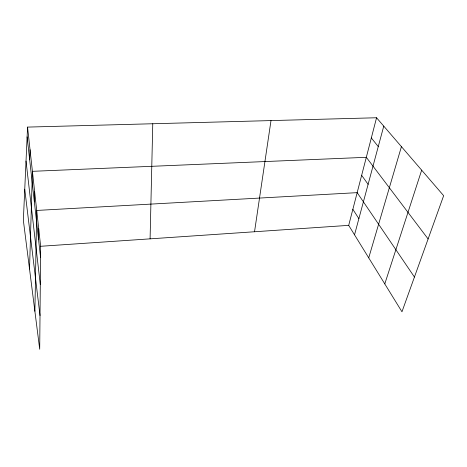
<?xml version="1.0" encoding="UTF-8"?>
<svg xmlns="http://www.w3.org/2000/svg" width="467" height="467" viewBox="0 0 467 467"><rect width="100%" height="100%" fill="white"/><g stroke="black" fill="none" stroke-linecap="round" stroke-linejoin="round"><path stroke-width="0.7" d="M27.553 127.1L40.647 246.284L39.707 349.24L23.35 220.336L27.553 127.1L376.554 117.76L443.65 195.685L401.964 311.787L348.697 225.357L376.554 117.76M38.574 239.67L38.72 228.748M34.891 311.267L36.706 210.442L357.167 192.649L414.439 277.048M34.36 201.884L34.605 191.318M150.088 238.847L152.767 123.749M29.532 269.056L32.41 171.325L366.315 157.303L428.111 238.964M29.672 159.819L30.04 149.744M254.533 231.755L271 120.585M354.535 234.825L383.757 126.131M368.732 257.854L401.427 146.65M384.785 283.901L421.672 170.157M40.647 246.284L348.697 225.357M371.323 137.952L378.264 146.568M361.651 175.323L368.107 184.348M352.854 209.315L358.884 218.655M24.751 189.223L40.016 315.552M26.024 161.062L40.296 284.491M27.115 136.866L40.547 257.358"/></g></svg>
